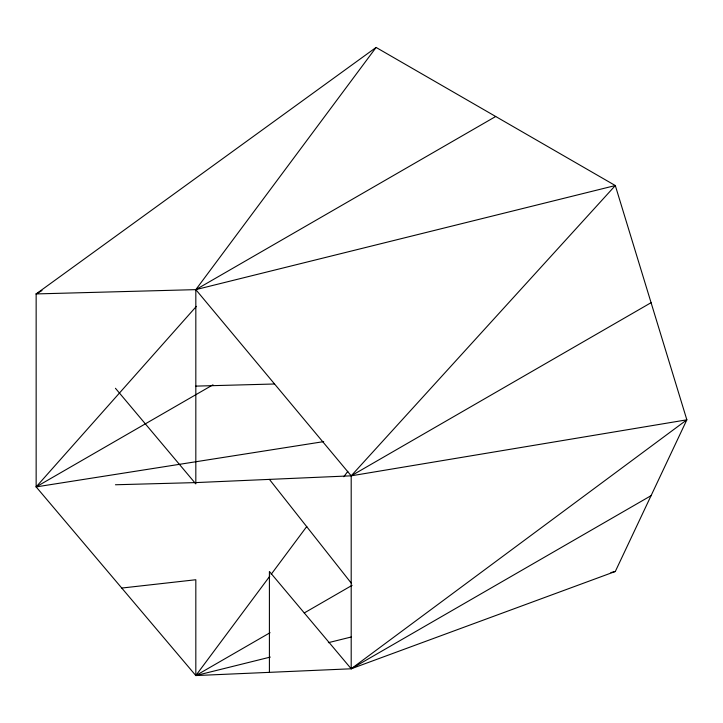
<?xml version="1.0" encoding="UTF-8"?>
<svg xmlns="http://www.w3.org/2000/svg" width="723" height="723" viewBox="0 0 723 723"><rect width="100%" height="100%" fill="white"/><g stroke="black" fill="none" stroke-linecap="round" stroke-linejoin="round"><path stroke-width="1.08" d="M615.309 571.477L686.85 419.819L615.309 185.549L376.096 47.438L36.15 293.927L36.15 486.895L195.825 675.562L351.197 668.784L615.309 571.477L610.935 572.571M376.096 47.438L195.825 289.634L195.825 483.913L115.445 388.278M269.815 576.15L195.825 675.562L270.303 657.08M271.161 574.342L306.805 526.452M343.805 476.746L347.844 471.324M323.705 441.617L36.15 486.895L196.385 306.353M651.08 495.653L351.197 668.784L351.197 475.824L615.309 185.549L195.825 289.634L36.15 293.927L42.015 290.547M495.707 116.493L195.825 289.634L351.197 475.824L686.85 419.819L351.197 668.784L269.408 571.468L269.408 672.354M36.15 486.895L212.951 384.817M651.08 302.684L351.197 475.824L195.825 482.593L115.445 484.762M270.059 632.697L195.825 675.562L195.825 579.738L121.762 588.052M304.247 612.959L352.11 585.323M36.15 293.927L38.256 293.122M328.35 642.675L351.351 636.972M195.825 386.118L274.568 383.994M269.408 479.385L351.197 583.054"/></g></svg>
